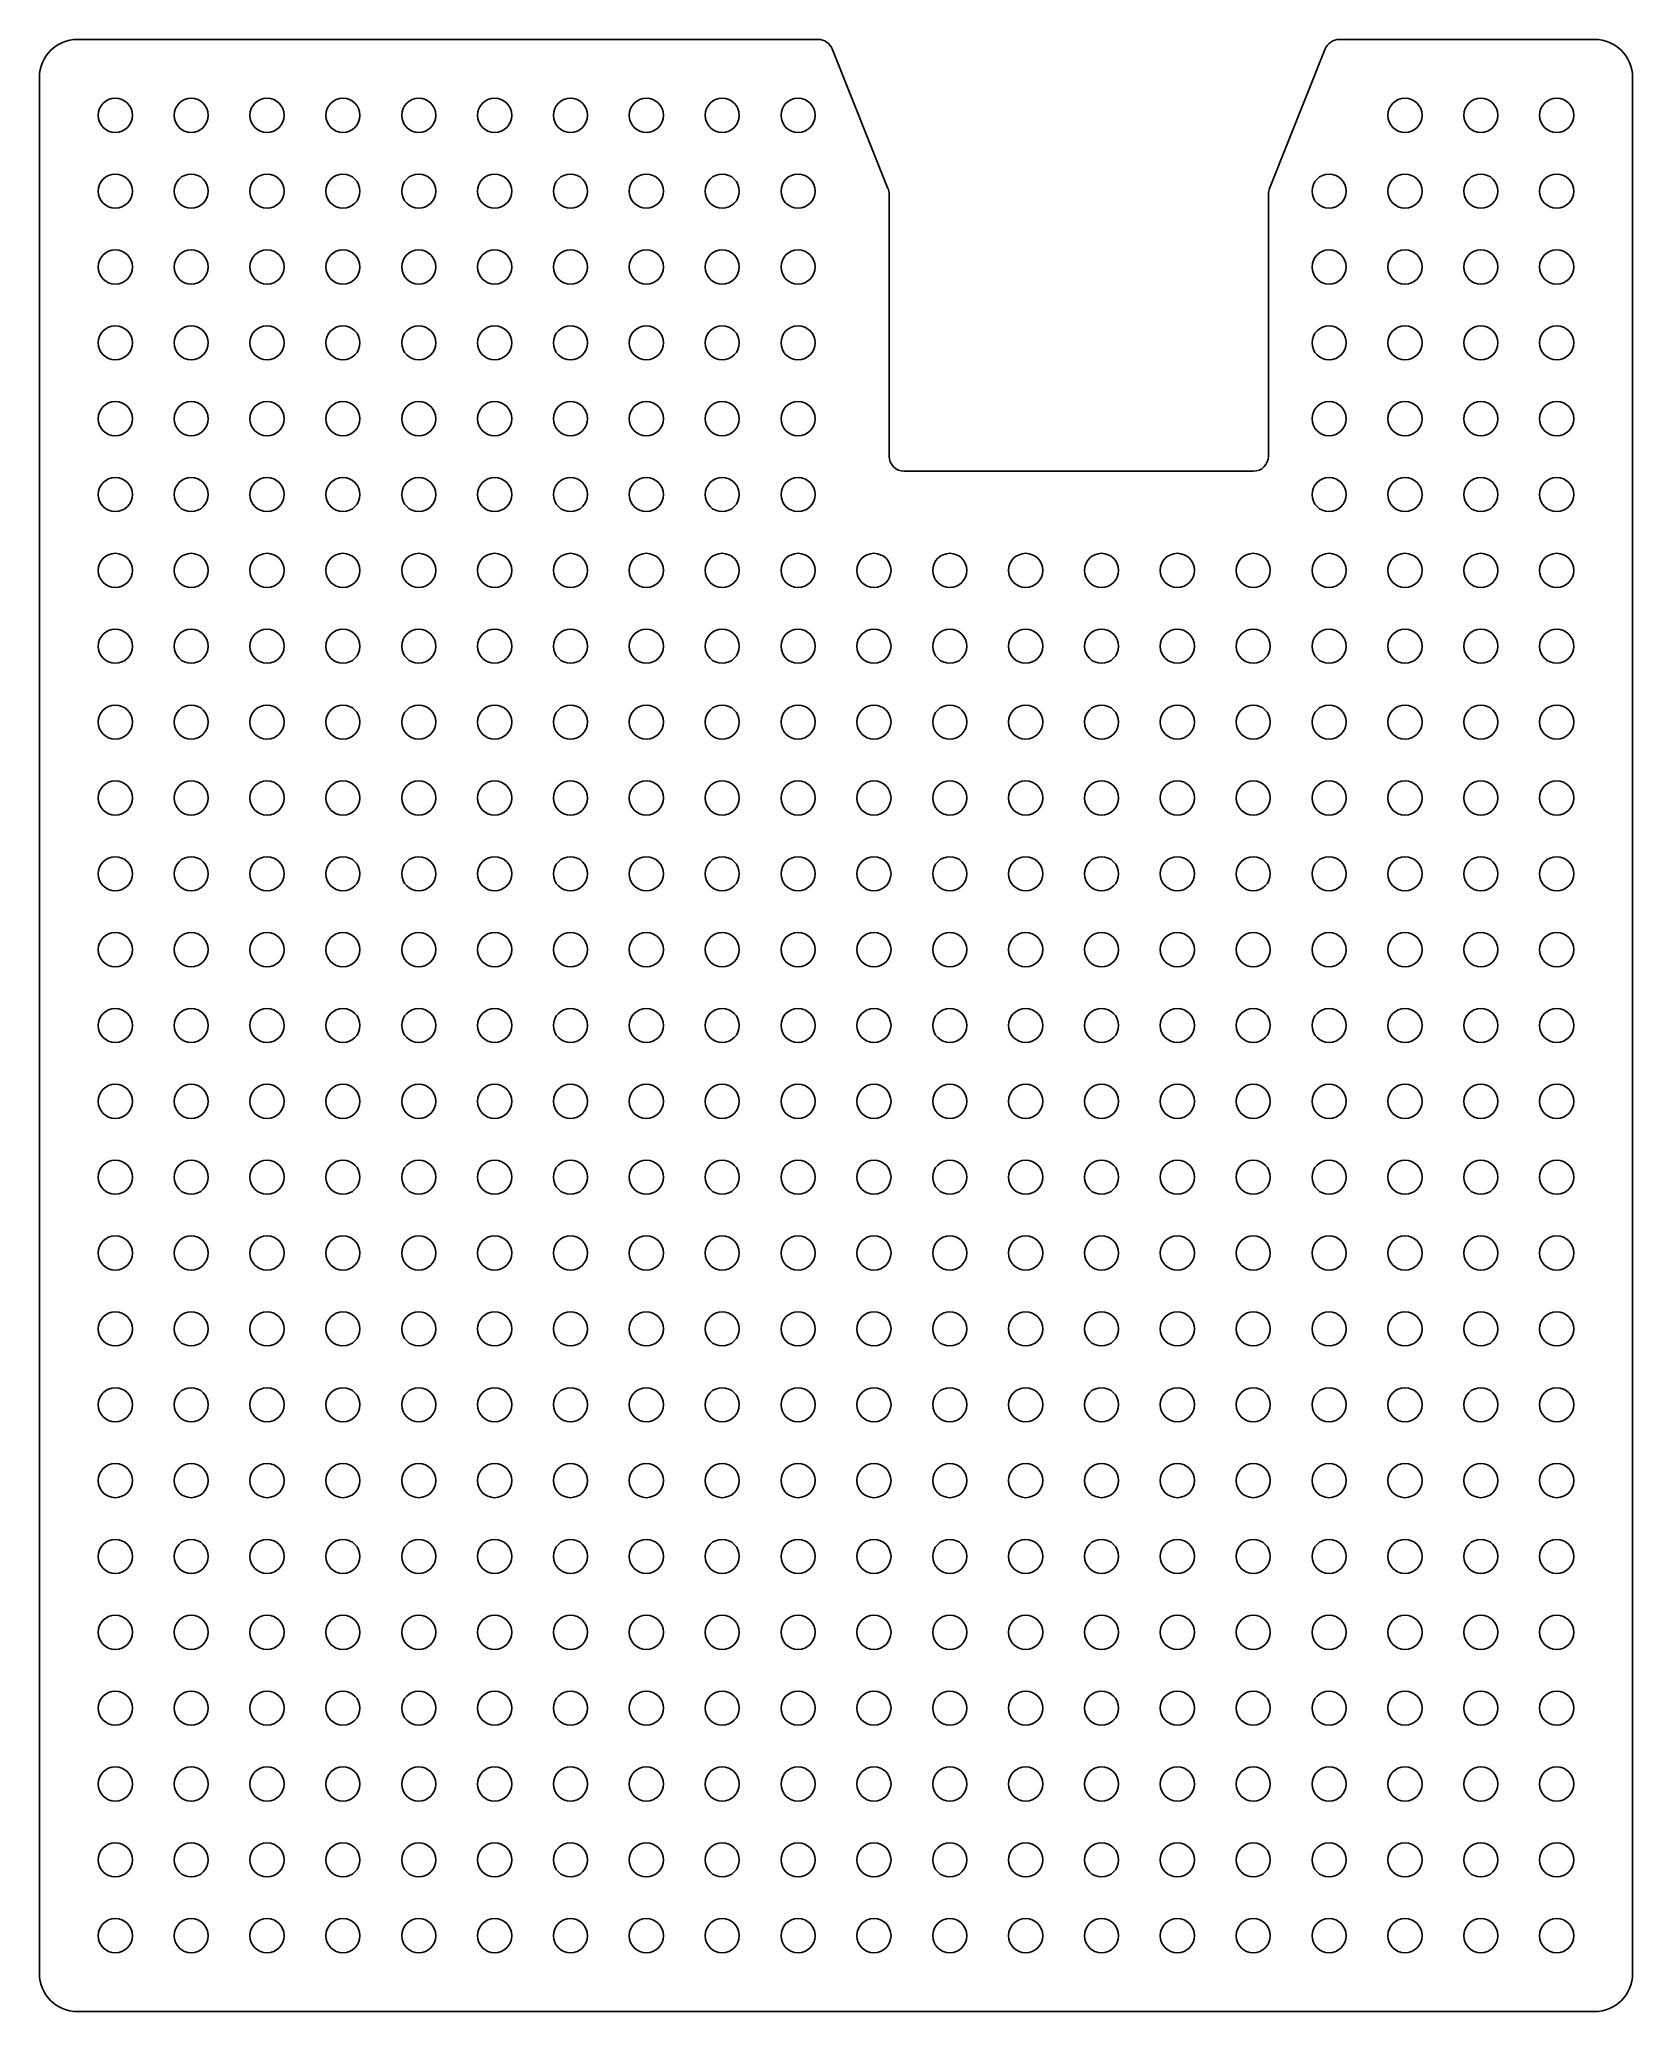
# Model space of a CAD drawing. Header units: millimetres. Extents: x 0 to 210, y 0 to 260.
import ezdxf

# ---------------------------------------------------------------- set-up
doc = ezdxf.new("R2010")
doc.units = ezdxf.units.MM
doc.layers.add('GRID', color=2, linetype='Continuous')

msp = doc.modelspace()

# ---------------------------------------------------------------- linework, layer by layer
for p, q in [((5, 260), (102.64, 260)), ((171.35, 260), (205, 260)), ((104.5, 258.74), (111.85, 240.36)), ((169.49, 258.74), (162.14, 240.36)), ((0, 255), (0, 5)), ((210, 5), (210, 255)), ((112, 239.61), (112, 205.07)), ((162, 205.07), (162, 239.61)), ((114, 203.07), (160, 203.07)), ((5, 0), (205, 0))]:
    msp.add_line(p, q)
for centre, radius, start, end in [((5, 255), 5, 90, 180), ((102.64, 258), 2, 21.8, 90), ((171.35, 258), 2, 90, 158.2), ((205, 255), 5, 0, 90), ((110, 239.61), 2, 0, 21.8), ((164, 239.61), 2, 158.2, 180), ((114, 205.07), 2, 180, 270), ((160, 205.07), 2, 270, 360), ((5, 5), 5, 180, 270), ((205, 5), 5, 270, 360)]:
    msp.add_arc(centre, radius, start, end)
at = {"layer": 'GRID'}
for centre in [(10, 250), (20, 250), (30, 250), (40, 250), (50, 250), (60, 250), (70, 250), (80, 250), (90, 250), (100, 250), (180, 250), (190, 250), (200, 250), (10, 240), (20, 240), (30, 240), (40, 240), (50, 240), (60, 240), (70, 240), (80, 240), (90, 240), (100, 240), (170, 240), (180, 240), (190, 240), (200, 240), (10, 230), (20, 230), (30, 230), (40, 230), (50, 230), (60, 230), (70, 230), (80, 230), (90, 230), (100, 230), (170, 230), (180, 230), (190, 230), (200, 230), (10, 220), (20, 220), (30, 220), (40, 220), (50, 220), (60, 220), (70, 220), (80, 220), (90, 220), (100, 220), (170, 220), (180, 220), (190, 220), (200, 220), (10, 210), (20, 210), (30, 210), (40, 210), (50, 210), (60, 210), (70, 210), (80, 210), (90, 210), (100, 210), (170, 210), (180, 210), (190, 210), (200, 210), (10, 200), (20, 200), (30, 200), (40, 200), (50, 200), (60, 200), (70, 200), (80, 200), (90, 200), (100, 200), (170, 200), (180, 200), (190, 200), (200, 200), (10, 190), (20, 190), (30, 190), (40, 190), (50, 190), (60, 190), (70, 190), (80, 190), (90, 190), (100, 190), (110, 190), (120, 190), (130, 190), (140, 190), (150, 190), (160, 190), (170, 190), (180, 190), (190, 190), (200, 190), (10, 180), (20, 180), (30, 180), (40, 180), (50, 180), (60, 180), (70, 180), (80, 180), (90, 180), (100, 180), (110, 180), (120, 180), (130, 180), (140, 180), (150, 180), (160, 180), (170, 180), (180, 180), (190, 180), (200, 180), (10, 170), (20, 170), (30, 170), (40, 170), (50, 170), (60, 170), (70, 170), (80, 170), (90, 170), (100, 170), (110, 170), (120, 170), (130, 170), (140, 170), (150, 170), (160, 170), (170, 170), (180, 170), (190, 170), (200, 170), (10, 160), (20, 160), (30, 160), (40, 160), (50, 160), (60, 160), (70, 160), (80, 160), (90, 160), (100, 160), (110, 160), (120, 160), (130, 160), (140, 160), (150, 160), (160, 160), (170, 160), (180, 160), (190, 160), (200, 160), (10, 150), (20, 150), (30, 150), (40, 150), (50, 150), (60, 150), (70, 150), (80, 150), (90, 150), (100, 150), (110, 150), (120, 150), (130, 150), (140, 150), (150, 150), (160, 150), (170, 150), (180, 150), (190, 150), (200, 150), (10, 140), (20, 140), (30, 140), (40, 140), (50, 140), (60, 140), (70, 140), (80, 140), (90, 140), (100, 140), (110, 140), (120, 140), (130, 140), (140, 140), (150, 140), (160, 140), (170, 140), (180, 140), (190, 140), (200, 140), (10, 130), (20, 130), (30, 130), (40, 130), (50, 130), (60, 130), (70, 130), (80, 130), (90, 130), (100, 130), (110, 130), (120, 130), (130, 130), (140, 130), (150, 130), (160, 130), (170, 130), (180, 130), (190, 130), (200, 130), (10, 120), (20, 120), (30, 120), (40, 120), (50, 120), (60, 120), (70, 120), (80, 120), (90, 120), (100, 120), (110, 120), (120, 120), (130, 120), (140, 120), (150, 120), (160, 120), (170, 120), (180, 120), (190, 120), (200, 120), (10, 110), (20, 110), (30, 110), (40, 110), (50, 110), (60, 110), (70, 110), (80, 110), (90, 110), (100, 110), (110, 110), (120, 110), (130, 110), (140, 110), (150, 110), (160, 110), (170, 110), (180, 110), (190, 110), (200, 110), (10, 100), (20, 100), (30, 100), (40, 100), (50, 100), (60, 100), (70, 100), (80, 100), (90, 100), (100, 100), (110, 100), (120, 100), (130, 100), (140, 100), (150, 100), (160, 100), (170, 100), (180, 100), (190, 100), (200, 100), (10, 90), (20, 90), (30, 90), (40, 90), (50, 90), (60, 90), (70, 90), (80, 90), (90, 90), (100, 90), (110, 90), (120, 90), (130, 90), (140, 90), (150, 90), (160, 90), (170, 90), (180, 90), (190, 90), (200, 90), (10, 80), (20, 80), (30, 80), (40, 80), (50, 80), (60, 80), (70, 80), (80, 80), (90, 80), (100, 80), (110, 80), (120, 80), (130, 80), (140, 80), (150, 80), (160, 80), (170, 80), (180, 80), (190, 80), (200, 80), (10, 70), (20, 70), (30, 70), (40, 70), (50, 70), (60, 70), (70, 70), (80, 70), (90, 70), (100, 70), (110, 70), (120, 70), (130, 70), (140, 70), (150, 70), (160, 70), (170, 70), (180, 70), (190, 70), (200, 70), (10, 60), (20, 60), (30, 60), (40, 60), (50, 60), (60, 60), (70, 60), (80, 60), (90, 60), (100, 60), (110, 60), (120, 60), (130, 60), (140, 60), (150, 60), (160, 60), (170, 60), (180, 60), (190, 60), (200, 60), (10, 50), (20, 50), (30, 50), (40, 50), (50, 50), (60, 50), (70, 50), (80, 50), (90, 50), (100, 50), (110, 50), (120, 50), (130, 50), (140, 50), (150, 50), (160, 50), (170, 50), (180, 50), (190, 50), (200, 50), (10, 40), (20, 40), (30, 40), (40, 40), (50, 40), (60, 40), (70, 40), (80, 40), (90, 40), (100, 40), (110, 40), (120, 40), (130, 40), (140, 40), (150, 40), (160, 40), (170, 40), (180, 40), (190, 40), (200, 40), (10, 30), (20, 30), (30, 30), (40, 30), (50, 30), (60, 30), (70, 30), (80, 30), (90, 30), (100, 30), (110, 30), (120, 30), (130, 30), (140, 30), (150, 30), (160, 30), (170, 30), (180, 30), (190, 30), (200, 30), (10, 20), (20, 20), (30, 20), (40, 20), (50, 20), (60, 20), (70, 20), (80, 20), (90, 20), (100, 20), (110, 20), (120, 20), (130, 20), (140, 20), (150, 20), (160, 20), (170, 20), (180, 20), (190, 20), (200, 20), (10, 10), (20, 10), (30, 10), (40, 10), (50, 10), (60, 10), (70, 10), (80, 10), (90, 10), (100, 10), (110, 10), (120, 10), (130, 10), (140, 10), (150, 10), (160, 10), (170, 10), (180, 10), (190, 10), (200, 10)]:
    msp.add_circle(centre, 2.25, dxfattribs=at)

doc.saveas('drawing.dxf')
